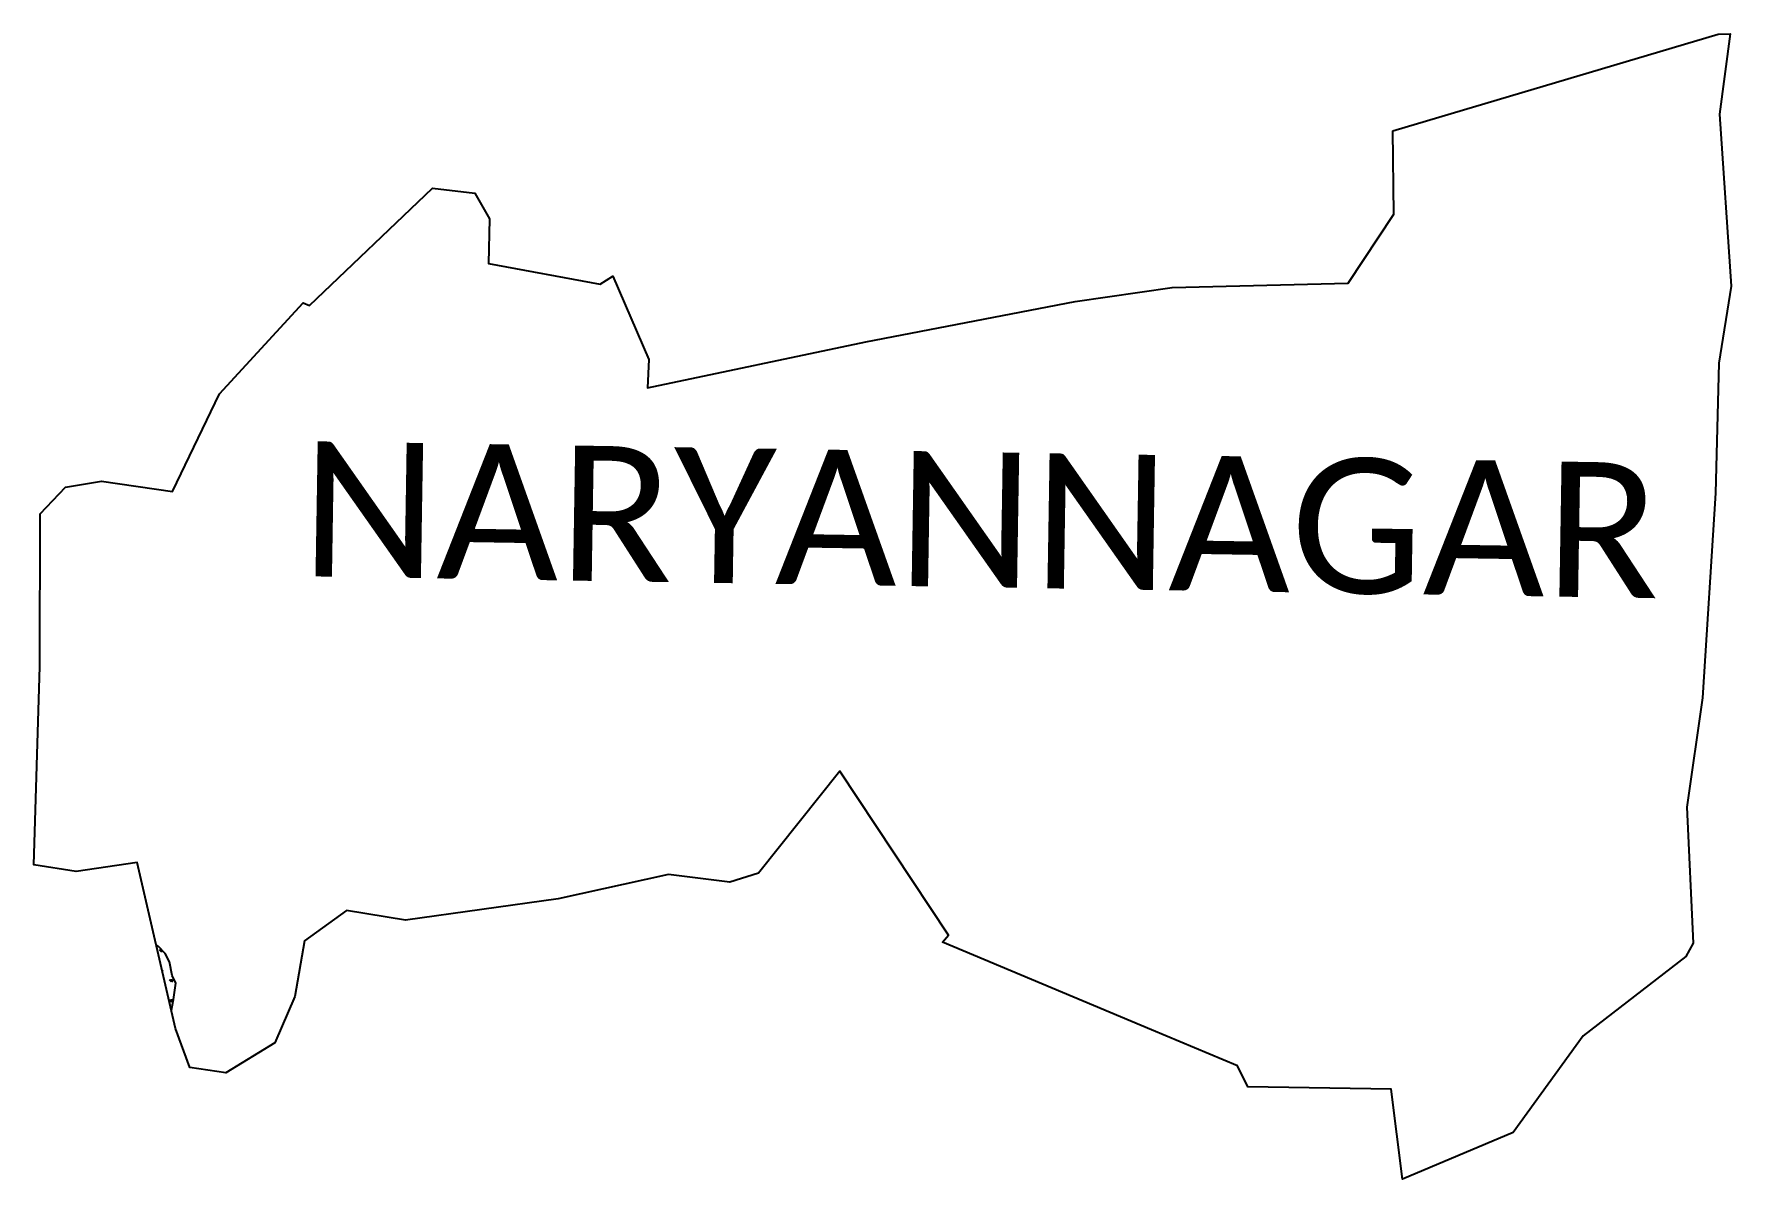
# Model space of a CAD drawing. Header units: metres. Extents: x 291867 to 294026, y 1986387 to 1987843.
import ezdxf

# ---------------------------------------------------------------- set-up
doc = ezdxf.new("R2010")
doc.units = ezdxf.units.M
for name, color, linetype in [('MANGROOVE BUFFER ZONE', 120, 'Continuous'), ('village', 3, 'Continuous'), ('VILLAGE NAME', 250, 'Continuous')]:
    doc.layers.add(name, color=color, linetype=linetype)
doc.styles.get("Standard").update_dxf_attribs({"font": 'simplex.shx'})

msp = doc.modelspace()

# ---------------------------------------------------------------- hatches: boundary and pattern name
at = {"layer": 'MANGROOVE BUFFER ZONE'}
h = msp.add_hatch(dxfattribs=at)
h.set_pattern_fill('GRASS', color=256, scale=18)
h.set_pattern_definition([(90, (0, 0), (-12.72792206, 12.72792206), [3.375, -22.08084413]), (45, (0, 0), (-12.72792206, 12.72792206), [3.375, -14.625]), (135, (0, 0), (-12.72792206, -12.72792206), [3.375, -14.625])])
h.paths.add_polyline_path([(292023, 1986684.6), (292042.2, 1986601.8), (292044.8, 1986615.1), (292047.8, 1986636.1), (292043.2, 1986645.9), (292040, 1986663.3), (292034.2, 1986673.8), (292025.6, 1986682.7)])

# ---------------------------------------------------------------- linework, layer by layer
at = {"color": 3, "flags": 128}
msp.add_lwpolyline([(293595.9, 1987720), (294009.7, 1987842.5)], dxfattribs=at)
at = {"layer": 'MANGROOVE BUFFER ZONE', "flags": 128}
msp.add_lwpolyline([(292042.2, 1986601.8), (292044.8, 1986615.1), (292047.8, 1986636.1), (292043.2, 1986645.9), (292040, 1986663.3), (292034.2, 1986673.8), (292025.6, 1986682.7), (292023, 1986684.6)], dxfattribs=at)
at = {"layer": 'village', "color": 3}
for points in [[(294009.7, 1987842.5, 0), (294025.2, 1987843, 0), (294011.4, 1987741.1, 0), (294026.3, 1987522.1, 0)], [(294026.3, 1987522.1, 0), (294010.9, 1987424.2, 0), (294006.4, 1987258.9, 0), (293989.8, 1986998.7, 0), (293970.1, 1986860, 0), (293978.2, 1986686.9, 0), (293968.7, 1986669.8, 0), (293838.1, 1986569.1, 0), (293748.9, 1986446.4, 0), (293608.5, 1986387, 0), (293593.7, 1986501.5, 0), (293411.7, 1986504.4, 0), (293398.4, 1986531, 0), (293289.1, 1986576.8, 0), (293023.2, 1986688.1, 0), (293030.8, 1986697.2, 0), (292892.6, 1986905.5, 0), (292789.2, 1986776.1, 0), (292752.7, 1986764.3, 0), (292674.5, 1986774.4, 0), (292534.1, 1986743.4, 0), (292340.1, 1986716.3, 0), (292265.1, 1986728.3, 0), (292211.4, 1986689.8, 0), (292199.2, 1986619.1, 0), (292174, 1986560, 0), (292111.5, 1986522.2, 0), (292065.6, 1986528.7, 0), (292047.6, 1986578.5, 0), (291998.7, 1986789.3, 0), (291921, 1986778, 0), (291867.4, 1986786.5, 0), (291875, 1987038.8, 0), (291875.4, 1987232.8, 0), (291907.6, 1987266.8, 0), (291953.1, 1987274.4, 0), (292043.7, 1987261.1, 0), (292103.2, 1987385.6, 0), (292210, 1987501.1, 0), (292218.1, 1987497.8, 0), (292374.4, 1987646.8, 0), (292428.2, 1987640.7, 0), (292447, 1987607.8, 0), (292445.8, 1987551.2, 0), (292587.6, 1987524.7, 0), (292603.6, 1987535.1, 0), (292649.7, 1987428.9, 0), (292648, 1987392.9, 0), (292925.4, 1987451.6, 0), (293191.8, 1987502.9, 0), (293315.4, 1987520.4, 0), (293539.2, 1987525.9, 0), (293597.2, 1987614, 0), (293595.9, 1987720, 0)]]:
    msp.add_polyline3d(points, dxfattribs=at)

# ---------------------------------------------------------------- texts
at = {"layer": 'VILLAGE NAME', "insert": (292209, 1987325.3), "char_height": 171.752, "attachment_point": 1, "rotation": 359.0691}
msp.add_mtext_dynamic_manual_height_columns('{\\fCalibri|b0|i0|c0|p34;NARYANNAGAR}', width=2136.794, gutter_width=858.8, heights=[168.9], dxfattribs=at)

doc.saveas('drawing.dxf')
